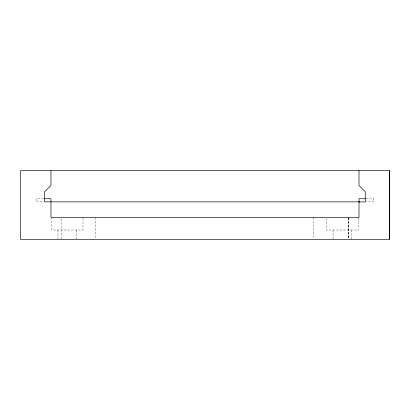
<?xml version="1.0" encoding="UTF-8"?>
<svg xmlns="http://www.w3.org/2000/svg" width="410" height="410" viewBox="0 0 410 410"><rect width="100%" height="100%" fill="white"/><g stroke="black" fill="none" stroke-linecap="round" stroke-linejoin="round"><path stroke-width="0.31" stroke-dasharray="2.05 1.54" d="M61.116 238.769L61.121 218.13M43.373 198.737L36.1 198.737L36.1 201.869L43.373 201.869M365.879 198.737L373.864 198.737L373.864 201.869L365.879 201.869M358.714 218.14L358.714 230.025L326.201 230.025L326.201 218.14M351.841 230.025L351.841 239.409M348.541 217.505L348.541 238.769M333.079 230.025L333.079 239.409M313.512 217.505L313.512 238.769M95.51 217.505L95.51 238.769M82.999 218.13L82.999 230.015L51.747 230.015L51.747 218.13M76.757 230.015L76.757 239.373M57.989 230.015L57.989 239.373M348.843 218.13L348.843 238.769L348.843 218.13"/><path stroke-width="0.61" d="M389.5 239.394L389.5 170.591L20.51 170.591L20.5 239.368L389.372 239.419L389.5 170.591M44.587 198.737L50.953 198.737L50.953 217.505L359.006 217.505L359.006 198.737L365.264 198.737M359.503 201.869L44.587 201.869L44.587 191.731L50.953 185.479L50.953 170.591M359.006 201.93L365.264 201.93L365.264 191.731L359.006 185.479L359.006 170.591"/></g></svg>
